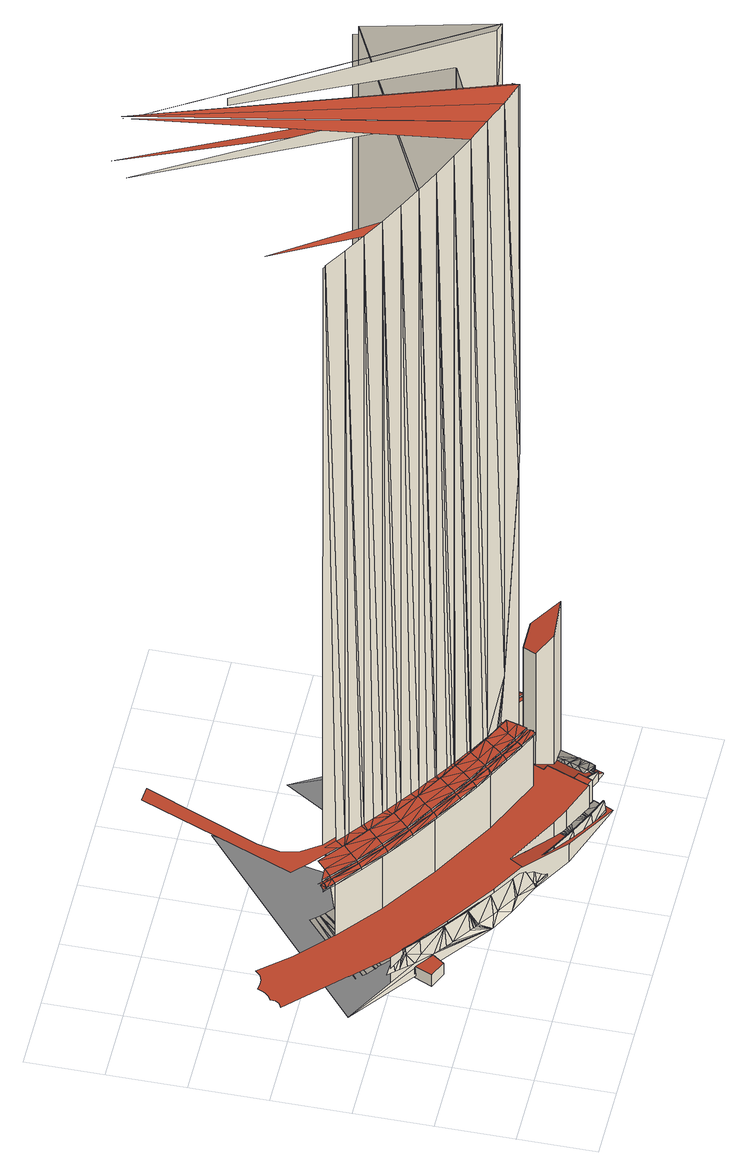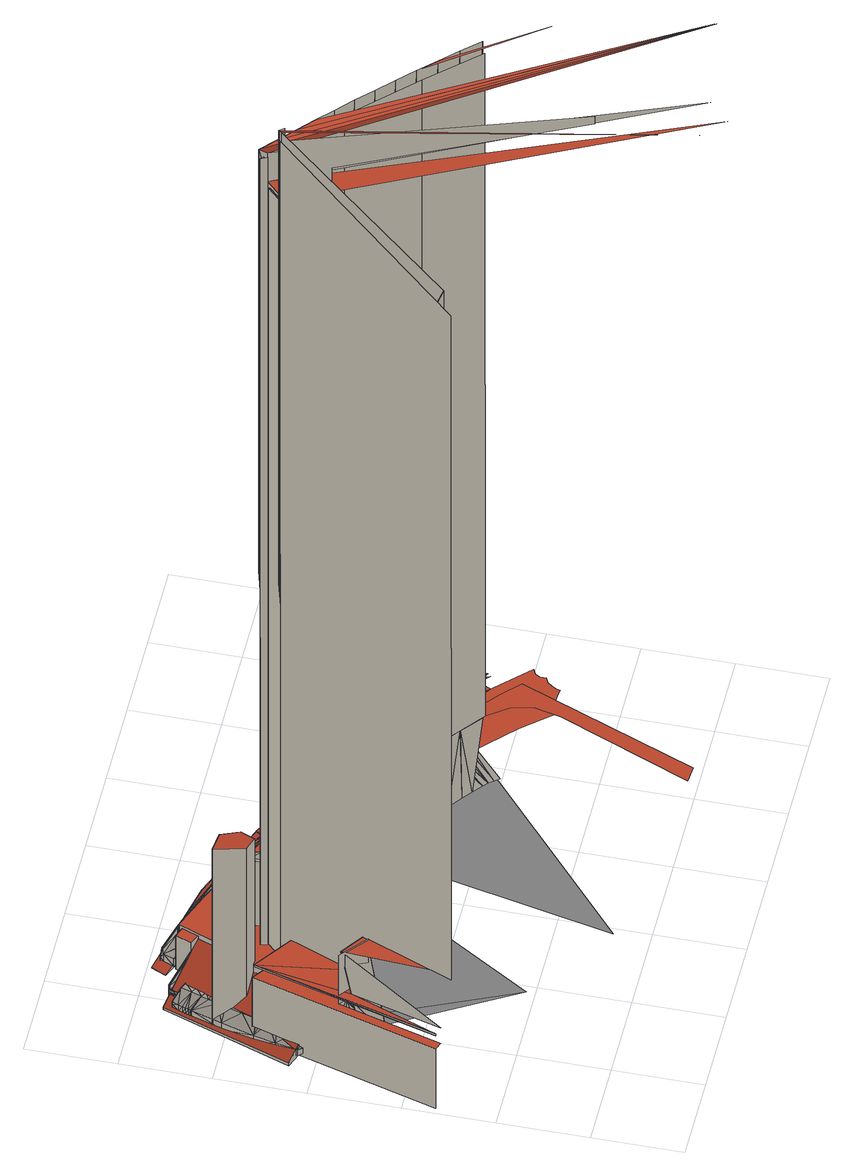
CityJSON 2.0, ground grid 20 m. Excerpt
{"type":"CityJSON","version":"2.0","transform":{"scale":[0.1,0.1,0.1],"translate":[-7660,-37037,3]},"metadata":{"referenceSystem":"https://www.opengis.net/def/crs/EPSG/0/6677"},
"CityObjects":{
"building1":{"type":"Building","attributes":{"class":9999,"usage":461,"measuredHeight":256.7,"storeysAboveGround":9999,"storeysBelowGround":9999,"prefecture":13,"city":13103,"footprintArea":-9999,"fireproofType":1011,"coverageRatio":80,"floorAreaRatio":700,"surveyYear":1,"urbanPlanType":21,"areaClassificationType":22,"landUseType":212,"districts":"10","detailedUsage":"0","floodRisk_description":10,"floodRisk_rank":1,"floodRisk_depth":0.06,"floodRisk_adminType":2,"floodRisk_scale":2,"meshCode":"53394509","name":"虎ノ門ヒルズ"},"geometry":[{"type":"MultiSurface","lod":"2","boundaries":[[[0,1,2]],[[3,4,5]],[[2,6,0]],[[2,7,6]],[[8,9,10,11]],[[7,12,6]],[[13,14,7]],[[7,14,12]],[[15,8,11,16]],[[12,17,6]],[[12,18,19]],[[12,20,18]],[[12,19,17]],[[20,12,14]],[[18,21,19]],[[21,18,20]],[[21,17,19]],[[21,22,17]],[[3,14,13]],[[23,24,25]],[[21,26,22]],[[14,27,20]],[[28,14,3]],[[21,20,29]],[[23,25,30]],[[29,26,21]],[[15,31,32,9,8]],[[27,14,28]],[[33,23,30]],[[9,32,34,10]],[[29,20,27]],[[35,36,33]],[[26,29,37]],[[38,39,40]],[[35,41,36]],[[5,4,42]],[[28,3,5]],[[43,39,38]],[[39,44,40]],[[43,45,39]],[[45,46,39]],[[39,46,44]],[[16,47,31,15]],[[43,48,45]],[[49,44,46]],[[29,50,37]],[[51,52,53,34,32,31,47,54]],[[49,46,55]],[[48,43,56]],[[0,57,41]],[[45,58,46]],[[59,55,60]],[[58,45,48]],[[28,61,27]],[[55,46,58]],[[29,27,62]],[[55,58,63]],[[60,55,64]],[[5,61,28]],[[64,55,63]],[[65,60,66]],[[50,29,62]],[[66,60,64]],[[6,67,0]],[[68,48,56]],[[69,61,5]],[[17,67,6]],[[62,27,61]],[[66,70,65]],[[50,62,71]],[[68,58,48]],[[22,67,17]],[[72,73,74]],[[67,22,26]],[[61,69,75]],[[58,76,63]],[[64,63,76]],[[23,72,24]],[[71,62,77]],[[66,64,78]],[[68,56,79]],[[80,61,75]],[[70,66,81]],[[68,82,58]],[[26,37,83]],[[36,23,33]],[[58,82,76]],[[69,5,42]],[[64,76,78]],[[66,78,81]],[[57,36,41]],[[62,61,84]],[[69,42,75]],[[84,77,62]],[[56,85,79]],[[80,86,61]],[[37,50,87]],[[88,70,89]],[[90,91,92,93]],[[70,81,89]],[[80,75,42]],[[94,68,79]],[[84,61,86]],[[86,80,95]],[[0,67,57]],[[84,96,77]],[[71,97,50]],[[68,98,82]],[[98,76,82]],[[78,76,99]],[[80,42,95]],[[88,89,100]],[[81,78,101]],[[94,102,68]],[[103,86,95]],[[68,102,98]],[[86,103,104]],[[105,88,100]],[[86,104,106]],[[107,71,77]],[[108,86,106]],[[83,67,26]],[[99,76,98]],[[86,108,109]],[[103,95,42]],[[81,110,89]],[[111,51,54,112]],[[103,42,104]],[[78,99,101]],[[79,113,94]],[[104,42,106]],[[81,101,114]],[[79,85,115]],[[106,42,108]],[[109,108,42]],[[84,86,116]],[[110,81,114]],[[84,117,96]],[[100,89,110]],[[109,116,86]],[[83,37,87]],[[79,115,113]],[[118,105,119]],[[109,42,120]],[[94,121,102]],[[77,96,122]],[[123,105,100]],[[84,116,117]],[[96,117,124]],[[97,87,50]],[[116,109,120]],[[125,98,102]],[[119,105,126]],[[57,115,85]],[[127,119,126]],[[125,99,98]],[[101,99,128]],[[100,110,123]],[[42,129,120]],[[127,126,130]],[[126,105,131]],[[101,132,114]],[[131,105,133]],[[67,115,57]],[[133,105,123]],[[134,121,94]],[[129,116,120]],[[125,102,121]],[[110,114,132]],[[129,42,135]],[[94,113,136]],[[107,97,71]],[[67,113,115]],[[137,42,4]],[[128,99,125]],[[131,130,126]],[[117,138,124]],[[101,128,139]],[[83,113,67]],[[101,139,132]],[[94,136,140]],[[130,131,141]],[[94,142,134]],[[143,123,110]],[[117,116,144]],[[129,145,116]],[[93,92,146,147]],[[131,133,141]],[[113,83,136]],[[77,122,107]],[[110,132,143]],[[148,149,150,151]],[[144,138,117]],[[130,141,152]],[[129,135,153]],[[94,140,142]],[[130,152,154]],[[141,133,152]],[[155,156,154]],[[133,123,157]],[[158,159,160,161]],[[162,121,134]],[[163,96,124]],[[83,140,136]],[[144,116,145]],[[97,83,87]],[[145,129,153]],[[152,133,164]],[[121,165,125]],[[140,83,97]],[[138,144,166]],[[165,128,125]],[[143,157,123]],[[153,135,167]],[[139,128,168]],[[164,133,169]],[[164,154,152]],[[133,157,169]],[[139,170,132]],[[144,171,166]],[[96,172,122]],[[162,173,121]],[[167,145,153]],[[121,173,165]],[[171,144,174]],[[172,96,175]],[[140,97,142]],[[138,166,176]],[[154,164,177]],[[132,178,143]],[[168,128,165]],[[134,142,179]],[[167,135,180]],[[139,168,181]],[[154,177,155]],[[145,167,182]],[[144,145,182]],[[175,96,183]],[[176,166,171]],[[139,181,170]],[[164,169,177]],[[142,97,107]],[[184,174,144]],[[185,124,138]],[[171,174,186]],[[178,132,170]],[[134,179,187]],[[188,162,134]],[[177,169,189]],[[144,182,184]],[[143,190,157]],[[183,96,163]],[[174,184,191]],[[189,155,177]],[[182,167,192]],[[107,179,142]],[[169,157,190]],[[186,174,191]],[[189,169,193]],[[52,51,111,194,195,196,197,198,199,200,201,202,203,204,205,206,207,208,209,210,211,212,213,214,215,146,92,91,216,217,218,219,220,221,222,223,224,225,226,227,228,229,230]],[[171,186,176]],[[167,180,192]],[[134,187,231]],[[190,143,178]],[[155,189,193]],[[173,162,232]],[[191,184,233]],[[107,122,172]],[[194,234,235,195]],[[107,187,179]],[[236,234,194,111,112,237]],[[151,150,238,239]],[[173,240,165]],[[193,169,241]],[[182,242,184]],[[134,231,188]],[[168,165,243]],[[155,193,241]],[[192,244,182]],[[241,169,245]],[[107,172,187]],[[181,168,243]],[[233,184,242]],[[246,186,191]],[[169,190,245]],[[233,247,191]],[[248,249,148,151,239,250,251,252,253,254,160,159,255,256,257,258,259]],[[155,241,260]],[[170,181,261]],[[242,182,244]],[[192,180,262]],[[263,192,262]],[[247,246,191]],[[176,185,138]],[[180,263,262]],[[264,186,265]],[[244,192,263]],[[180,266,263]],[[246,265,186]],[[264,176,186]],[[163,124,267]],[[233,242,268]],[[173,232,269]],[[178,170,270]],[[264,271,176]],[[246,272,265]],[[269,240,173]],[[187,172,175]],[[265,273,264]],[[274,233,268]],[[233,275,247]],[[271,264,273]],[[268,242,276]],[[273,265,272]],[[272,246,247]],[[243,165,240]],[[233,274,275]],[[267,124,185]],[[271,273,277]],[[162,188,278]],[[275,272,247]],[[181,243,261]],[[183,187,175]],[[268,276,279]],[[280,260,241]],[[273,272,281]],[[170,261,270]],[[241,245,280]],[[162,282,232]],[[275,281,272]],[[277,273,283]],[[284,190,178]],[[268,279,274]],[[273,281,283]],[[285,263,266]],[[274,281,275]],[[187,183,231]],[[277,283,286]],[[263,287,244]],[[288,279,276]],[[162,278,282]],[[279,281,274]],[[242,244,287]],[[178,270,284]],[[289,276,242]],[[290,260,280]],[[276,291,288]],[[283,281,292]],[[231,183,188]],[[280,245,290]],[[279,292,281]],[[293,286,283]],[[294,245,190]],[[291,276,295]],[[283,292,293]],[[292,279,288]],[[260,290,296]],[[293,297,286]],[[188,183,163]],[[232,298,269]],[[276,299,295]],[[291,292,288]],[[298,240,269]],[[293,300,297]],[[299,276,301]],[[147,146,215,302]],[[293,292,303]],[[188,163,278]],[[290,245,304]],[[305,263,285]],[[292,291,303]],[[306,300,293]],[[263,305,287]],[[240,307,243]],[[301,276,308]],[[190,284,309]],[[261,243,307]],[[293,303,306]],[[295,303,291]],[[161,160,254,310]],[[289,308,276]],[[300,306,311]],[[242,287,289]],[[271,312,176]],[[304,245,294]],[[313,298,232]],[[314,270,261]],[[303,295,299]],[[294,190,309]],[[267,278,163]],[[271,277,312]],[[304,296,290]],[[306,303,315]],[[298,316,240]],[[317,284,270]],[[299,315,303]],[[318,311,306]],[[232,282,319]],[[307,240,316]],[[267,282,278]],[[176,320,185]],[[301,315,299]],[[306,315,318]],[[195,235,321,196]],[[318,322,311]],[[261,307,314]],[[239,238,323,250]],[[324,315,301]],[[314,317,270]],[[325,232,319]],[[301,308,324]],[[326,296,304]],[[327,313,232]],[[318,315,328]],[[286,329,277]],[[324,328,315]],[[330,322,318]],[[324,308,331]],[[332,308,289]],[[320,176,333]],[[185,282,267]],[[328,324,331]],[[309,284,334]],[[318,328,330]],[[335,296,326]],[[331,308,336]],[[330,337,322]],[[304,294,326]],[[327,232,325]],[[296,335,338]],[[284,317,334]],[[286,297,329]],[[336,328,331]],[[313,339,298]],[[185,319,282]],[[340,308,332]],[[336,308,341]],[[42,342,135]],[[339,316,298]],[[333,176,343]],[[330,328,344]],[[326,294,335]],[[328,336,344]],[[330,345,337]],[[308,340,341]],[[300,346,297]],[[185,325,319]],[[347,294,309]],[[305,285,348]],[[344,336,341]],[[330,344,349]],[[345,330,349]],[[307,316,350]],[[351,287,305]],[[325,185,320]],[[314,307,352]],[[332,353,340]],[[343,176,312]],[[344,341,340]],[[289,287,354]],[[335,294,355]],[[339,313,356]],[[354,332,289]],[[309,334,357]],[[314,358,317]],[[359,300,311]],[[353,332,360]],[[349,344,361]],[[344,340,361]],[[349,362,345]],[[316,339,350]],[[355,338,335]],[[332,363,360]],[[358,334,317]],[[347,309,357]],[[361,340,353]],[[355,294,347]],[[349,361,364]],[[320,327,325]],[[365,313,327]],[[364,362,349]],[[307,350,352]],[[359,311,322]],[[366,356,313]],[[363,332,367]],[[360,361,353]],[[314,352,368]],[[339,356,369]],[[329,312,277]],[[313,365,370]],[[332,371,367]],[[305,348,372]],[[358,314,368]],[[327,320,333]],[[364,361,373]],[[351,305,372]],[[360,373,361]],[[374,338,355]],[[350,339,369]],[[366,313,370]],[[375,362,364]],[[371,332,376]],[[354,287,351]],[[363,373,360]],[[354,376,332]],[[364,373,375]],[[362,375,377]],[[378,338,374]],[[379,322,337]],[[357,334,380]],[[327,333,365]],[[367,373,363]],[[355,347,374]],[[338,378,381]],[[358,380,334]],[[365,333,343]],[[375,373,382]],[[367,382,373]],[[374,347,378]],[[369,356,383]],[[384,377,375]],[[346,329,297]],[[135,342,180]],[[382,367,371]],[[378,347,385]],[[357,386,347]],[[375,382,384]],[[377,384,387]],[[369,388,350]],[[365,343,370]],[[389,337,345]],[[390,382,371]],[[376,390,371]],[[350,391,352]],[[343,366,370]],[[385,381,378]],[[300,359,346]],[[368,352,391]],[[385,347,386]],[[366,343,312]],[[392,376,354]],[[393,356,366]],[[390,376,394]],[[357,380,395]],[[384,382,396]],[[390,396,382]],[[387,384,397]],[[358,368,398]],[[369,383,399]],[[389,345,362]],[[394,396,390]],[[376,400,394]],[[388,369,399]],[[401,397,384]],[[196,321,402,197]],[[250,323,403,251]],[[384,396,401]],[[386,357,395]],[[392,404,376]],[[381,385,405]],[[400,396,394]],[[400,376,404]],[[406,383,356]],[[397,401,407]],[[388,391,350]],[[366,312,393]],[[358,408,380]],[[409,356,393]],[[368,391,398]],[[400,410,396]],[[401,396,410]],[[407,401,411]],[[386,405,385]],[[356,409,406]],[[358,398,412]],[[285,413,348]],[[379,359,322]],[[404,392,414]],[[415,372,348]],[[404,410,400]],[[180,342,266]],[[416,362,377]],[[417,351,372]],[[401,410,411]],[[402,321,235,234,236,418,419,420,421]],[[381,405,422]],[[407,411,423]],[[393,312,329]],[[354,351,424]],[[408,358,412]],[[414,392,425]],[[424,392,354]],[[381,422,426]],[[381,426,427]],[[404,428,410]],[[414,428,404]],[[392,429,425]],[[416,377,387]],[[411,410,430]],[[386,422,405]],[[430,423,411]],[[380,431,395]],[[393,329,346]],[[379,337,389]],[[430,410,428]],[[386,426,422]],[[425,428,414]],[[399,383,432]],[[423,430,433]],[[393,346,409]],[[392,434,429]],[[435,388,399]],[[395,436,386]],[[409,346,406]],[[408,431,380]],[[425,437,428]],[[438,427,439]],[[430,428,437]],[[415,348,440]],[[387,397,441]],[[391,388,442]],[[342,285,266]],[[417,372,415]],[[433,430,443]],[[434,392,444]],[[436,426,386]],[[429,437,425]],[[398,391,442]],[[445,383,406]],[[424,351,417]],[[418,236,237,446]],[[430,437,443]],[[424,444,392]],[[433,443,447]],[[407,441,397]],[[412,398,448]],[[399,432,435]],[[346,445,406]],[[449,427,426]],[[429,450,437]],[[436,395,431]],[[302,215,214,451]],[[443,437,450]],[[441,407,423]],[[379,346,359]],[[452,408,412]],[[416,389,362]],[[447,443,453]],[[348,454,440]],[[435,455,388]],[[434,450,429]],[[456,432,383]],[[443,450,453]],[[442,388,455]],[[453,457,447]],[[456,383,445]],[[445,346,379]],[[436,449,426]],[[398,442,448]],[[441,423,433]],[[434,458,450]],[[412,448,452]],[[457,453,459]],[[453,450,458]],[[434,444,460]],[[432,461,435]],[[458,434,460]],[[462,427,449]],[[251,403,463,252]],[[464,459,453]],[[444,424,465]],[[461,455,435]],[[453,458,464]],[[348,466,454]],[[467,431,408]],[[197,402,421,198]],[[427,462,439]],[[459,464,468]],[[469,470,439]],[[460,444,471]],[[452,467,408]],[[441,416,387]],[[449,436,462]],[[464,458,472]],[[473,444,465]],[[445,379,389]],[[348,474,466]],[[475,458,460]],[[476,468,464]],[[471,444,473]],[[471,475,460]],[[464,472,476]],[[461,432,477]],[[476,478,468]],[[458,475,472]],[[445,389,456]],[[436,431,479]],[[348,413,474]],[[415,440,480]],[[481,417,415]],[[461,482,455]],[[424,417,481]],[[476,472,483]],[[442,455,484]],[[485,457,459]],[[486,465,424]],[[487,432,456]],[[473,465,488]],[[476,489,478]],[[473,475,471]],[[472,475,483]],[[490,433,447]],[[479,462,436]],[[476,483,491]],[[448,442,492]],[[489,476,491]],[[478,489,493]],[[431,467,494]],[[468,485,459]],[[483,475,489]],[[448,495,452]],[[483,489,491]],[[416,456,389]],[[463,496,253,252]],[[490,447,457]],[[473,497,475]],[[461,477,498]],[[489,475,497]],[[485,468,478]],[[494,479,431]],[[499,432,487]],[[440,454,500]],[[482,461,498]],[[432,501,477]],[[489,502,493]],[[488,465,503]],[[452,504,467]],[[493,505,478]],[[488,497,473]],[[506,432,499]],[[484,455,482]],[[456,416,487]],[[507,439,462]],[[415,480,508]],[[492,442,484]],[[481,415,508]],[[440,500,480]],[[489,497,509]],[[469,510,470]],[[479,511,462]],[[502,489,509]],[[497,488,512]],[[495,448,492]],[[452,495,513]],[[424,481,486]],[[514,213,212,515,310,254,253,496]],[[465,486,503]],[[501,432,516]],[[466,512,454]],[[506,516,432]],[[517,497,512]],[[504,452,513]],[[505,493,502]],[[497,517,509]],[[502,509,517]],[[503,512,488]],[[507,462,511]],[[487,416,499]],[[441,433,490]],[[484,498,477]],[[512,466,474]],[[512,518,517]],[[485,478,505]],[[479,519,511]],[[520,342,42]],[[498,484,482]],[[518,502,517]],[[467,521,494]],[[499,416,506]],[[484,477,501]],[[479,522,519]],[[454,512,523]],[[439,507,469]],[[484,501,492]],[[474,518,512]],[[416,441,524]],[[505,502,518]],[[521,467,504]],[[494,525,479]],[[519,507,511]],[[504,495,492]],[[495,504,513]],[[492,501,504]],[[470,510,526]],[[500,508,480]],[[508,503,481]],[[527,505,518]],[[503,508,500]],[[525,522,479]],[[490,457,485]],[[527,518,528]],[[512,503,523]],[[507,519,522]],[[500,454,529]],[[481,503,486]],[[530,506,416]],[[505,527,531]],[[532,527,528]],[[504,501,516]],[[518,532,528]],[[413,518,474]],[[524,530,416]],[[525,494,521]],[[533,534,526]],[[527,532,531]],[[505,531,485]],[[532,518,413]],[[454,523,529]],[[529,503,500]],[[535,536,537,538]],[[504,516,525]],[[504,525,521]],[[532,539,531]],[[285,342,413]],[[531,540,485]],[[524,441,541]],[[540,531,539]],[[542,507,522]],[[516,506,543]],[[522,525,542]],[[451,214,213,514]],[[529,523,503]],[[540,539,544]],[[506,530,543]],[[516,542,525]],[[199,198,421,420,545,537,536,546,547,548]],[[530,524,549]],[[550,545,420,419]],[[542,516,543]],[[524,541,549]],[[551,485,540]],[[552,532,413]],[[553,539,532]],[[554,546,536,535]],[[544,551,540]],[[555,469,507]],[[544,539,556]],[[530,549,541]],[[419,418,446,550]],[[541,441,490]],[[530,541,557]],[[558,544,559]],[[560,557,541]],[[560,561,562]],[[552,553,532]],[[560,541,563]],[[560,563,561]],[[539,553,556]],[[544,558,564]],[[544,556,559]],[[565,562,561]],[[490,485,551]],[[562,566,560]],[[557,560,566]],[[567,558,559]],[[551,544,568]],[[544,564,568]],[[563,565,561]],[[558,567,569]],[[559,570,567]],[[566,562,571]],[[554,572,547,546]],[[571,562,565]],[[558,569,564]],[[573,574,572,554,535,538]],[[570,569,567]],[[469,555,575]],[[469,575,576]],[[510,469,576]],[[570,559,556]],[[577,555,507]],[[569,570,578]],[[579,551,568]],[[564,569,580]],[[580,569,578]],[[580,568,564]],[[563,581,565]],[[551,579,582]],[[551,582,583]],[[566,571,584]],[[578,570,585]],[[568,580,579]],[[586,578,587]],[[580,578,586]],[[578,585,587]],[[583,588,551]],[[589,533,590]],[[586,587,591]],[[579,580,582]],[[582,580,583]],[[490,551,588]],[[587,585,591]],[[585,586,591]],[[592,542,543]],[[530,593,543]],[[586,594,580]],[[594,583,580]],[[576,575,510]],[[595,530,557]],[[585,594,586]],[[570,596,585]],[[555,577,575]],[[575,533,510]],[[588,583,597]],[[566,595,557]],[[598,490,588]],[[533,575,577]],[[510,533,526]],[[541,599,563]],[[583,594,597]],[[596,594,585]],[[552,600,553]],[[601,584,581]],[[556,553,600]],[[507,602,577]],[[570,556,603]],[[584,604,566]],[[199,548,605,200]],[[541,490,599]],[[588,597,606]],[[515,212,211,607]],[[596,608,594]],[[601,581,609]],[[200,605,610,201]],[[594,611,597]],[[588,612,598]],[[581,563,613]],[[611,594,608]],[[596,570,614]],[[588,606,612]],[[597,611,606]],[[601,604,584]],[[595,615,530]],[[598,599,490]],[[615,593,530]],[[590,533,577]],[[543,593,592]],[[595,566,604]],[[596,616,608]],[[600,552,617]],[[552,618,617]],[[606,611,619]],[[556,600,603]],[[570,603,614]],[[620,621,622,623]],[[624,598,612]],[[616,611,608]],[[413,625,552]],[[581,613,609]],[[626,598,624]],[[609,627,628]],[[629,604,601]],[[630,631,574,573]],[[632,618,552]],[[606,619,633]],[[628,634,629]],[[635,598,626]],[[633,612,606]],[[563,599,613]],[[636,637,622,621]],[[629,634,638]],[[610,639,202,201]],[[640,507,542]],[[628,627,634]],[[604,629,638]],[[641,619,611]],[[642,616,596]],[[634,627,638]],[[612,643,624]],[[596,614,642]],[[590,577,602]],[[638,627,604]],[[611,616,641]],[[643,612,633]],[[636,210,209,637]],[[644,626,624]],[[645,598,635]],[[646,604,627]],[[647,615,595]],[[609,613,627]],[[644,624,643]],[[648,649,203,202,639,650]],[[651,652,653]],[[645,599,598]],[[595,604,646]],[[647,595,646]],[[614,600,617]],[[614,617,618]],[[600,614,603]],[[654,648,650,655]],[[656,657,658,623,622,637,209,208]],[[618,659,614]],[[619,660,633]],[[661,635,626]],[[661,626,644]],[[618,662,659]],[[627,663,646]],[[646,663,647]],[[642,664,616]],[[552,665,632]],[[593,615,666]],[[660,619,641]],[[633,667,643]],[[668,616,664]],[[659,669,614]],[[618,632,662]],[[593,666,670]],[[668,641,616]],[[671,659,662]],[[614,669,642]],[[627,613,663]],[[672,644,643]],[[669,664,642]],[[673,659,674]],[[659,671,674]],[[659,673,669]],[[671,662,632]],[[675,590,602]],[[590,652,676]],[[667,633,660]],[[644,672,661]],[[635,661,677]],[[205,204,678,679]],[[680,593,670]],[[643,667,672]],[[590,675,652]],[[669,681,664]],[[602,682,675]],[[640,602,507]],[[635,677,645]],[[640,542,592]],[[599,645,683]],[[684,641,668]],[[684,660,641]],[[681,673,674]],[[685,674,671]],[[632,686,671]],[[681,669,673]],[[675,653,652]],[[687,668,664]],[[688,615,647]],[[689,613,599]],[[631,690,691,692,693,679,678,694,695,655,650,639,610,605,548,547,572,574]],[[663,613,696]],[[678,204,203,649,697,694]],[[698,670,666]],[[687,664,681]],[[699,667,660]],[[700,599,683]],[[681,674,685]],[[686,632,701]],[[671,686,685]],[[702,661,672]],[[654,703,697,649,648]],[[645,677,683]],[[704,413,342]],[[689,599,700]],[[699,660,684]],[[663,688,647]],[[632,705,701]],[[688,666,615]],[[552,625,665]],[[706,672,667]],[[696,707,663]],[[706,667,699]],[[661,708,677]],[[205,679,693,206]],[[686,705,685]],[[705,686,701]],[[685,687,681]],[[698,680,670]],[[632,709,705]],[[661,702,708]],[[668,710,684]],[[668,687,711]],[[593,712,592]],[[683,677,713]],[[705,687,685]],[[706,702,672]],[[632,714,709]],[[668,711,715]],[[683,713,700]],[[716,696,613]],[[717,663,707]],[[632,718,714]],[[716,613,689]],[[668,715,710]],[[684,719,699]],[[687,705,711]],[[632,720,718]],[[632,665,720]],[[711,705,709]],[[699,719,706]],[[700,721,689]],[[722,702,706]],[[413,704,723]],[[721,700,713]],[[625,413,723]],[[711,709,715]],[[684,710,724]],[[714,715,709]],[[684,724,719]],[[654,655,695,703]],[[689,721,725]],[[707,696,726]],[[593,680,712]],[[727,713,677]],[[689,725,716]],[[715,714,710]],[[706,719,722]],[[710,714,718]],[[728,702,722]],[[728,708,702]],[[718,724,710]],[[677,708,727]],[[720,724,718]],[[717,729,663]],[[696,716,730]],[[602,640,682]],[[720,719,724]],[[713,727,721]],[[719,720,665]],[[726,696,730]],[[707,731,717]],[[716,725,732]],[[688,663,733]],[[726,731,707]],[[721,734,725]],[[680,698,735]],[[733,663,729]],[[736,708,728]],[[716,732,730]],[[737,698,666]],[[722,719,738]],[[703,695,694,697]],[[625,719,665]],[[592,712,739]],[[721,727,734]],[[736,727,708]],[[740,741,207,206,693,692]],[[722,738,728]],[[725,742,732]],[[730,731,726]],[[725,734,743]],[[688,737,666]],[[725,743,742]],[[730,732,744]],[[729,717,745]],[[730,746,731]],[[739,640,592]],[[736,734,727]],[[688,747,748]],[[520,749,342]],[[728,738,736]],[[750,717,731]],[[625,738,719]],[[730,744,746]],[[717,750,745]],[[680,735,751]],[[712,680,751]],[[688,733,747]],[[747,704,342]],[[732,742,752]],[[732,753,744]],[[754,734,736]],[[747,733,704]],[[754,743,734]],[[755,729,745]],[[748,747,756]],[[757,731,746]],[[732,752,753]],[[758,742,743]],[[729,755,759]],[[758,743,754]],[[750,755,745]],[[757,746,744]],[[737,735,698]],[[748,737,688]],[[747,342,760]],[[750,731,757]],[[761,742,758]],[[762,675,682]],[[653,675,762]],[[763,682,640]],[[764,752,742]],[[704,733,765]],[[755,766,759]],[[736,738,767]],[[733,729,768]],[[764,742,761]],[[767,754,736]],[[769,756,747]],[[766,755,750]],[[759,768,729]],[[764,753,752]],[[770,342,749]],[[744,753,771]],[[625,767,738]],[[757,744,771]],[[756,737,748]],[[342,770,760]],[[690,631,630,772]],[[754,767,758]],[[769,747,773]],[[766,750,757]],[[758,767,761]],[[747,760,773]],[[774,753,764]],[[704,765,775]],[[766,776,759]],[[777,704,775]],[[733,768,765]],[[761,767,764]],[[768,759,776]],[[774,771,753]],[[766,757,778]],[[770,749,779]],[[625,723,767]],[[778,757,771]],[[779,760,770]],[[773,779,769]],[[737,756,769]],[[780,766,778]],[[780,776,766]],[[760,779,773]],[[776,775,765]],[[775,781,777]],[[775,776,781]],[[776,765,768]],[[723,704,782]],[[780,781,776]],[[781,783,777]],[[781,780,783]],[[777,783,784]],[[741,785,786,787,788,656,208,207]],[[789,771,774]],[[790,774,764]],[[778,771,789]],[[791,779,749]],[[777,792,704]],[[791,769,779]],[[764,767,790]],[[793,751,735]],[[769,791,737]],[[774,790,789]],[[723,790,767]],[[794,682,763]],[[782,704,792]],[[778,795,780]],[[792,777,784]],[[795,783,780]],[[783,792,784]],[[640,739,796]],[[763,640,797]],[[735,737,793]],[[795,778,789]],[[782,790,723]],[[798,737,791]],[[749,799,791]],[[789,790,795]],[[783,795,792]],[[797,800,763]],[[640,796,797]],[[790,782,795]],[[793,737,798]],[[798,791,799]],[[795,782,792]],[[751,801,712]],[[801,739,712]],[[786,785,802,803]],[[762,682,794]],[[799,793,798]],[[797,796,800]],[[772,804,691,690]],[[805,802,785,741,740,806]],[[800,794,763]],[[799,807,793]],[[751,793,808]],[[806,740,692,691,804,809]],[[810,796,739]],[[799,811,807]],[[812,800,796]],[[807,813,793]],[[808,801,751]],[[810,739,801]]],"semantics":{"surfaces":[{"type":"WallSurface"},{"type":"OuterFloorSurface"},{"type":"RoofSurface"},{"type":"OuterCeilingSurface"},{"type":"GroundSurface"}],"values":[0,0,0,0,0,0,0,0,0,1,0,0,0,0,1,1,0,0,0,1,0,0,0,1,1,0,2,0,1,0,1,1,0,0,1,0,0,0,2,0,2,2,0,0,0,0,0,0,0,1,2,2,2,0,0,1,0,2,0,2,0,0,0,1,0,0,1,1,2,0,2,1,1,1,0,0,2,1,0,0,0,0,2,2,1,1,0,0,2,0,1,1,0,0,3,0,1,2,0,2,0,0,1,0,1,0,1,2,0,2,0,2,0,0,0,2,0,0,0,1,0,1,0,0,0,2,0,0,2,3,0,0,3,0,0,1,2,0,2,0,1,3,2,0,0,1,0,1,0,1,0,2,2,0,0,0,2,2,0,0,2,0,2,0,0,0,0,2,2,0,3,1,0,4,0,0,0,2,0,0,3,0,3,2,1,0,0,2,0,1,2,0,0,0,0,3,0,2,2,0,0,0,1,0,1,0,0,2,2,0,0,0,2,0,2,2,0,0,0,0,1,0,0,2,0,1,0,1,0,2,0,3,0,2,0,0,1,1,1,0,2,0,0,1,1,2,3,3,2,1,2,1,0,0,0,0,0,1,2,2,1,0,3,2,0,0,0,0,0,0,0,0,2,2,1,3,0,0,0,2,0,2,0,1,0,1,2,0,0,1,0,0,1,1,0,0,0,0,0,0,1,0,0,2,0,0,2,0,1,1,1,0,0,1,0,0,1,1,0,3,0,2,0,1,0,1,0,2,3,0,0,2,1,1,0,0,0,0,0,1,3,0,1,2,0,0,1,1,0,2,0,0,0,1,1,0,0,0,0,0,1,0,2,0,1,0,1,0,2,0,0,0,0,0,1,2,2,1,0,0,0,0,1,1,2,0,0,0,0,0,1,0,1,2,2,0,0,3,0,0,1,0,1,0,0,2,0,0,0,3,1,0,3,1,1,0,0,1,0,1,0,0,2,1,0,1,0,2,3,0,2,1,0,0,0,1,1,4,2,1,1,2,0,0,1,1,0,0,0,0,1,0,0,0,0,2,1,1,0,1,2,0,0,2,0,1,1,1,0,0,2,0,1,2,0,0,2,1,0,3,0,0,1,3,1,0,2,0,1,3,1,0,0,0,1,0,0,0,2,3,0,1,1,0,0,1,0,0,1,2,0,0,2,0,2,0,1,0,2,0,0,1,4,0,2,0,1,0,2,0,1,0,1,0,0,0,1,2,2,0,0,3,1,2,1,0,0,0,0,1,0,1,2,0,0,0,1,0,1,0,0,1,3,0,0,0,2,3,2,0,1,0,2,3,0,4,1,1,0,0,4,1,0,1,2,0,0,0,1,2,1,0,0,0,0,0,1,1,1,2,0,2,0,1,1,2,0,0,0,0,1,2,0,0,2,0,2,1,0,1,0,4,0,0,1,2,0,2,3,1,0,1,0,0,1,0,0,0,0,0,0,0,1,1,0,2,1,0,4,2,0,3,1,0,0,3,0,2,2,1,0,0,0,1,1,0,0,0,0,0,0,2,1,4,2,0,0,0,2,1,2,1,2,1,1,0,4,0,0,1,0,1,0,0,0,0,0,4,0,0,2,1,1,0,1,0,3,1,0,0,0,1,2,1,2,0,0,2,1,0,0,0,0,0,1,0,0,1,1,0,3,4,2,3,0,1,2,1,0,3,0,0,0,0,2,0,4,1,2,2,0,0,0,0,1,0,0,3,0,3,0,2,1,0,0,1,0,0,1,0,0,0,1,2,4,0,1,2,0,0,2,0,0,0,0,1,1,2,0,0,0,0,0,2,0,0,0,0,2,1,0,1,0,4,0,0,0,1,0,0,0,0,0,0,1,0,0,0,0,0,0,0,1,4,0,1,0,0,3,2,0,0,0,0,0,0,0,0,0,1,1,0,1,2,1,0,0,0,0,1,0,1,0,0,0,0,0,1,1,0,0,1,3,0,0,1,1,1,0,0,3,0,0,0,0,1,0,0,0,0,0,1,1,0,0,0,1,1,0,3,1,0,0,0,1,1,2,0,0,0,1,1,0,0,0,0,1,0,0,0,1,0,0,1,0,1,0,0,1,1,0,0,0,1,0,0,3,0,1,1,0,0,0,0,1,1,1,1,1,1,1,3,0,1,0,0,0,0,0,0,4,1,1,0,0,1,1,4,1,1,1,3,0,4,1,0,1,1,1,2,0,0,0,1,3,1,0,0,1,1,0,0,1,1,0,1,1,0,0,1,1,0,2,1,0,0,0,0,0,0,0,0,1,1,1,0,1,1,0,4,0,1,1,1,1,4,0,1,0,1,1,1,0,0,0,0,0,0,0,1,1,1,0,3,1,0,0,0,0,1,0,1,1,1,0,0,0,0,0,1,0,1,2,1,0,0,1,1,1,0,0,0,1,2,1,4,1,1,1,4,0,4,1,1,1,1,0,0,0,0,0,4,1,1,1,0,1,0,1,4,1,1,1,0,4,1,1,1,0,4,4,0,1,1,1,4,1,4,0,1,0,1,0,1,1,3,1,1,0,1,0,1,1,0,1,0,0,1,0,0,1,0,1,1,1,1,1,1,0,1,1,1,3,1,0,0,0,1,1,0,1,1,1,1,0,1,1,0,1,2,1,1,4,1,1,0,1,1,0,3,1,0,1,1,1,0,1,0,1,1,1,1,0,1,1,1,3,0,0,1,1,0,0,0,1,0,1,1,1,1,1,1,1,0,1,4,1,0,1,0,4,0,1,1,1,1,0,1,0,1,4,1,1,0,1,1,0,0,1,0,0,0,1,1,0,0,0,0,0,4,0,0,0,0,0,1,1,1,0,4,0,1,0,0,1,0,0,4,1,4,0,0,2,0,3,1,0,0,4,1,0,0,2,0,3,0,0,3,0,0,0,0,0,0,2,2,0,0,0,2,4,0,0,3,0]}}]}
},
"vertices":[
[235,396,100],[212,406,66],[230,390,64],[275,351,55],[103,476,16],[321,316,49],[252,381,98],[241,380,62],[254,305,46],[274,351,46],[274,351,8],[254,305,8],[255,375,100],[258,366,59],[259,370,98],[298,286,46],[298,286,8],[256,378,98],[255,375,116],[256,378,116],[260,371,116],[261,374,116],[261,374,98],[335,594,102],[168,455,98],[176,447,97],[274,364,97],[294,344,114],[291,341,72],[295,347,114],[195,431,98],[326,325,46],[292,350,46],[196,429,98],[292,350,8],[203,424,100],[346,585,102],[295,347,95],[224,563,303],[232,557,309],[224,563,309],[209,418,101],[465,204,16],[233,556,303],[231,571,317],[233,556,309],[240,564,317],[326,325,8],[251,541,309],[231,571,315],[316,332,94],[370,293,115],[224,399,115],[224,399,8],[370,293,8],[240,564,315],[251,541,303],[367,568,102],[257,549,317],[236,578,315],[245,570,315],[356,298,111],[358,300,111],[257,549,315],[262,555,315],[245,570,321],[262,555,321],[389,551,102],[315,490,309],[335,305,49],[276,571,328],[337,316,92],[326,605,102],[318,616,102],[153,468,99],[353,292,48],[321,498,315],[357,301,91],[326,504,315],[315,490,303],[370,280,48],[326,504,321],[321,498,317],[418,529,101],[423,256,107],[346,585,303],[421,254,107],[438,514,92],[291,590,336],[339,521,328],[268,543,304],[268,543,115],[379,454,115],[379,454,304],[381,441,303],[418,249,46],[423,256,88],[450,504,92],[387,449,317],[387,449,316],[354,540,336],[392,456,316],[381,441,309],[427,243,46],[428,242,46],[354,540,327],[435,238,45],[490,475,92],[438,236,45],[442,234,45],[404,474,328],[498,208,115],[498,208,8],[392,548,303],[392,456,321],[391,549,303],[487,213,104],[489,215,103],[346,585,327],[372,564,327],[484,207,42],[449,395,309],[510,461,82],[418,493,336],[489,215,87],[455,403,317],[392,548,327],[346,585,2309],[455,403,316],[499,199,41],[392,548,2319],[403,540,327],[459,410,321],[418,493,327],[449,395,303],[527,171,16],[440,512,303],[623,922,16],[515,201,85],[459,410,316],[445,508,303],[434,516,327],[487,477,303],[471,428,328],[557,177,100],[555,174,100],[524,357,115],[524,357,304],[383,533,323],[383,533,304],[472,469,304],[472,469,323],[440,512,327],[553,168,39],[440,512,2330],[487,477,2341],[309,723,2347],[484,448,336],[357,592,2287],[357,593,323],[489,490,323],[489,489,2318],[519,351,303],[585,410,82],[464,494,327],[524,360,317],[540,186,80],[559,165,39],[524,360,316],[484,448,327],[528,367,321],[544,184,81],[524,451,82],[519,351,309],[563,174,80],[536,443,82],[605,193,79],[487,477,327],[539,385,328],[502,467,303],[620,133,16],[528,367,316],[592,155,98],[561,426,82],[593,158,98],[624,384,82],[602,188,79],[536,443,303],[564,424,303],[498,469,327],[552,405,336],[593,158,79],[613,137,37],[525,451,327],[585,158,115],[605,192,115],[744,116,115],[788,96,115],[882,60,115],[926,171,115],[911,177,115],[926,213,115],[948,226,115],[952,236,115],[962,235,115],[963,236,115],[977,320,115],[972,323,115],[959,292,115],[952,308,115],[899,254,115],[900,252,115],[903,236,115],[849,266,115],[852,190,115],[694,260,115],[179,626,115],[112,703,115],[100,689,115],[85,683,115],[68,683,115],[55,685,115],[51,674,115],[46,665,115],[37,655,115],[26,649,115],[25,635,115],[19,625,115],[7,619,115],[144,482,115],[142,482,115],[562,425,303],[590,310,303],[607,151,79],[585,158,113],[605,192,112],[729,75,66],[729,75,8],[562,409,304],[562,409,323],[595,319,317],[536,443,327],[626,141,93],[595,319,316],[625,138,93],[552,405,327],[608,185,79],[618,181,79],[251,648,323],[290,611,323],[656,354,323],[740,311,323],[790,289,323],[793,297,323],[670,365,323],[324,639,323],[312,686,323],[327,747,323],[450,1042,323],[411,1045,323],[536,443,2353],[599,326,316],[620,133,25],[622,132,25],[605,193,97],[603,190,97],[622,132,16],[604,397,82],[625,141,79],[590,310,309],[599,326,321],[610,191,79],[617,183,97],[618,186,97],[631,174,78],[626,177,78],[626,141,79],[621,185,78],[585,410,303],[640,169,78],[563,424,327],[632,176,96],[608,395,303],[633,179,96],[609,344,328],[693,99,16],[633,179,78],[696,105,83],[645,167,77],[697,107,83],[585,410,327],[655,163,76],[646,169,96],[648,172,96],[621,365,327],[660,160,75],[585,410,2366],[648,172,78],[639,282,309],[669,156,74],[649,171,77],[675,153,73],[694,260,304],[661,162,96],[608,395,327],[693,99,25],[662,165,96],[644,292,316],[693,109,68],[621,365,336],[669,364,2366],[662,165,77],[694,340,82],[639,282,303],[648,299,316],[676,155,96],[644,292,317],[648,299,321],[677,158,96],[630,381,303],[645,371,82],[744,116,67],[677,158,77],[656,354,304],[683,149,72],[634,378,303],[630,381,327],[664,359,303],[691,148,96],[724,323,82],[692,151,96],[689,146,71],[701,106,67],[662,360,82],[658,318,328],[634,378,327],[697,142,69],[692,151,76],[634,378,2379],[683,259,309],[712,136,67],[704,139,68],[979,435,16],[682,348,82],[706,142,95],[706,145,76],[729,320,82],[669,339,327],[766,69,16],[707,145,95],[694,265,317],[768,74,72],[694,265,316],[719,133,66],[769,77,72],[664,359,327],[689,256,303],[669,339,336],[698,273,321],[751,307,72],[726,130,65],[721,135,95],[722,138,75],[734,126,64],[722,138,95],[676,352,303],[687,345,303],[741,123,63],[698,273,316],[689,256,309],[685,346,303],[748,120,62],[766,69,25],[736,129,95],[676,352,327],[737,132,95],[766,78,58],[737,132,75],[685,346,327],[768,297,72],[708,292,328],[685,346,2393],[751,123,95],[740,231,303],[752,126,95],[687,345,327],[719,313,327],[752,126,74],[745,240,317],[786,287,72],[755,117,61],[745,240,316],[772,75,57],[724,323,303],[764,114,60],[719,313,336],[766,117,94],[763,122,74],[748,247,316],[740,231,309],[770,111,59],[767,120,94],[788,96,53],[740,311,304],[780,107,57],[724,323,327],[735,316,303],[767,120,74],[758,267,328],[732,318,303],[781,111,94],[783,114,94],[748,247,321],[882,109,16],[788,104,56],[840,43,25],[809,274,73],[841,46,62],[915,9,9],[931,43,9],[883,63,24],[882,60,24],[732,318,327],[783,114,73],[842,49,62],[796,101,55],[735,316,327],[735,316,2408],[794,106,94],[808,96,53],[795,109,94],[768,288,336],[791,206,303],[795,109,73],[820,91,51],[791,206,309],[768,288,327],[806,101,94],[457,1100,2586],[787,287,2424],[840,43,16],[824,266,72],[795,216,316],[808,104,94],[839,50,47],[772,295,303],[915,9,8],[808,104,73],[799,223,316],[772,295,327],[819,96,94],[852,190,304],[799,223,321],[820,99,94],[868,72,16],[795,216,317],[787,287,303],[820,99,73],[831,91,94],[828,96,73],[832,86,50],[794,205,309],[787,287,327],[790,289,304],[833,94,94],[842,49,47],[871,80,16],[808,242,328],[833,94,73],[839,258,2440],[459,1105,2590],[843,82,48],[844,86,93],[856,77,46],[878,100,16],[852,82,81],[845,90,93],[841,183,303],[845,90,73],[818,264,327],[898,24,16],[899,27,54],[841,194,317],[852,83,93],[841,194,316],[881,113,73],[899,30,54],[816,271,303],[865,73,45],[853,86,81],[901,189,73],[853,86,93],[842,203,316],[853,86,73],[818,264,336],[842,203,320],[793,297,304],[869,76,81],[841,183,309],[820,268,303],[899,30,16],[842,203,303],[869,81,73],[899,30,37],[842,227,328],[877,100,73],[826,265,303],[839,258,488],[898,24,25],[871,80,81],[891,231,2458],[816,271,327],[868,72,44],[842,203,321],[849,266,304],[903,235,2443],[842,253,303],[871,80,73],[878,100,73],[820,268,327],[825,782,16],[842,253,336],[827,264,327],[909,55,38],[824,289,72],[842,253,327],[892,250,2454],[877,100,81],[878,100,81],[909,55,16],[840,301,108],[881,113,81],[882,109,81],[892,250,2369],[473,1096,2369],[908,59,108],[885,68,108],[885,68,8],[908,59,8],[883,112,81],[883,112,73],[845,294,72],[843,280,327],[843,283,303],[895,107,73],[883,63,8],[900,105,108],[900,105,101],[926,171,100],[838,303,72],[931,43,8],[903,129,73],[917,95,16],[917,95,81],[923,95,108],[885,234,1127],[918,98,81],[845,294,108],[908,104,73],[907,102,73],[849,298,102],[842,306,72],[841,307,102],[849,298,72],[911,111,73],[852,317,72],[853,302,102],[907,102,36],[912,115,73],[911,111,36],[918,98,36],[852,317,102],[923,95,84],[923,95,8],[923,95,85],[891,231,1210],[885,234,2456],[892,250,1036],[912,115,36],[915,121,73],[916,123,68],[862,326,72],[916,124,73],[916,124,68],[861,326,102],[920,122,36],[916,123,37],[915,121,36],[913,155,73],[520,1142,2369],[938,296,2369],[916,123,36],[909,358,212],[909,358,207],[935,115,60],[908,355,108],[944,111,36],[939,127,60],[921,180,72],[946,260,72],[994,63,48],[882,346,102],[938,296,1031],[995,66,48],[904,351,102],[911,177,110],[944,141,60],[900,252,2448],[948,110,60],[882,346,72],[926,213,109],[953,122,60],[952,164,60],[953,290,72],[995,66,36],[902,362,108],[981,96,48],[994,63,16],[995,66,16],[958,136,60],[848,361,2460],[848,361,2358],[912,390,2358],[912,390,2460],[953,165,60],[1066,190,16],[956,175,60],[904,351,72],[891,355,72],[891,356,102],[1027,58,8],[1027,58,14],[1009,84,16],[966,157,60],[896,360,72],[961,188,60],[899,254,2358],[952,307,2358],[896,360,102],[948,226,99],[1025,472,212],[990,120,48],[1002,87,36],[966,159,60],[969,167,60],[972,224,60],[908,355,72],[900,364,72],[938,203,477],[952,236,477],[938,203,100],[624,1105,2424],[953,287,2590],[955,292,2586],[980,167,503],[980,167,67],[959,291,2564],[672,894,2483],[672,894,2460],[1001,64,36],[998,142,48],[973,178,60],[1001,64,16],[926,354,72],[995,90,48],[1043,121,16],[923,373,192],[998,143,48],[1004,114,48],[1009,84,36],[913,362,207],[1009,84,21],[1002,156,48],[1009,84,35],[1009,84,31],[953,287,1248],[938,296,2582],[987,222,60],[962,235,93],[963,236,92],[967,325,207],[1027,77,35],[955,292,1220],[977,244,60],[1011,135,48],[1027,77,28],[1027,77,21],[1033,92,35],[972,435,71],[982,261,60],[1131,347,17],[1096,360,40],[1066,255,35],[977,320,103],[1007,231,65],[1060,169,19],[960,319,72],[1007,231,503],[973,338,192],[1012,136,48],[982,260,60],[1027,77,16],[1008,172,48],[1060,169,540],[992,422,16],[1033,92,16],[1017,153,48],[952,379,59],[1018,203,47],[1036,101,16],[1041,114,35],[1036,101,35],[1056,256,207],[993,243,60],[1039,108,16],[1039,108,35],[991,295,60],[963,390,59],[1041,114,16],[1043,121,35],[1043,119,16],[997,260,60],[1024,173,48],[1086,262,16],[1043,119,35],[998,261,60],[989,341,59],[1026,234,47],[1029,190,47],[994,420,71],[999,330,59],[1000,351,59],[1007,298,59],[992,422,71],[1034,260,47],[1045,288,192],[1040,227,47],[1026,475,192],[1066,190,35],[1056,256,212],[1066,255,185],[972,323,185],[1038,277,47],[1034,261,47],[1015,335,59],[988,414,46],[1010,340,59],[979,435,71],[974,437,71],[1006,474,16],[1021,380,47],[1053,266,207],[1041,291,47],[1044,303,47],[1049,260,47],[994,420,46],[1002,464,71],[1031,369,47],[1049,262,47],[999,424,46],[1017,473,16],[1052,273,47],[1102,669,2347],[1031,488,327],[1056,288,47],[1021,450,71],[1031,390,46],[1086,262,35],[1023,448,71],[1010,472,71],[1008,472,16],[1053,345,47],[1131,347,8],[1017,473,72],[1060,306,47],[1021,450,16],[1023,448,34],[1023,448,16],[1042,379,47],[1008,472,56],[1024,449,34],[1023,448,20],[1097,311,16],[1024,449,19],[1024,449,16],[1043,496,185],[1043,496,329],[1122,689,329],[1121,688,2296],[1069,350,47],[1097,311,34],[1039,507,16],[1107,361,16],[1097,475,192],[1102,669,327],[1107,361,34],[1095,471,212],[1040,509,212],[1041,513,192],[1054,546,16],[1089,448,327],[1170,666,207],[1103,446,185],[1103,446,329],[1096,360,8],[1169,677,185],[1186,670,185],[1106,510,16],[1162,662,207],[1186,670,8],[1170,666,212],[1139,627,16],[1151,673,212],[1139,627,72]
]}
